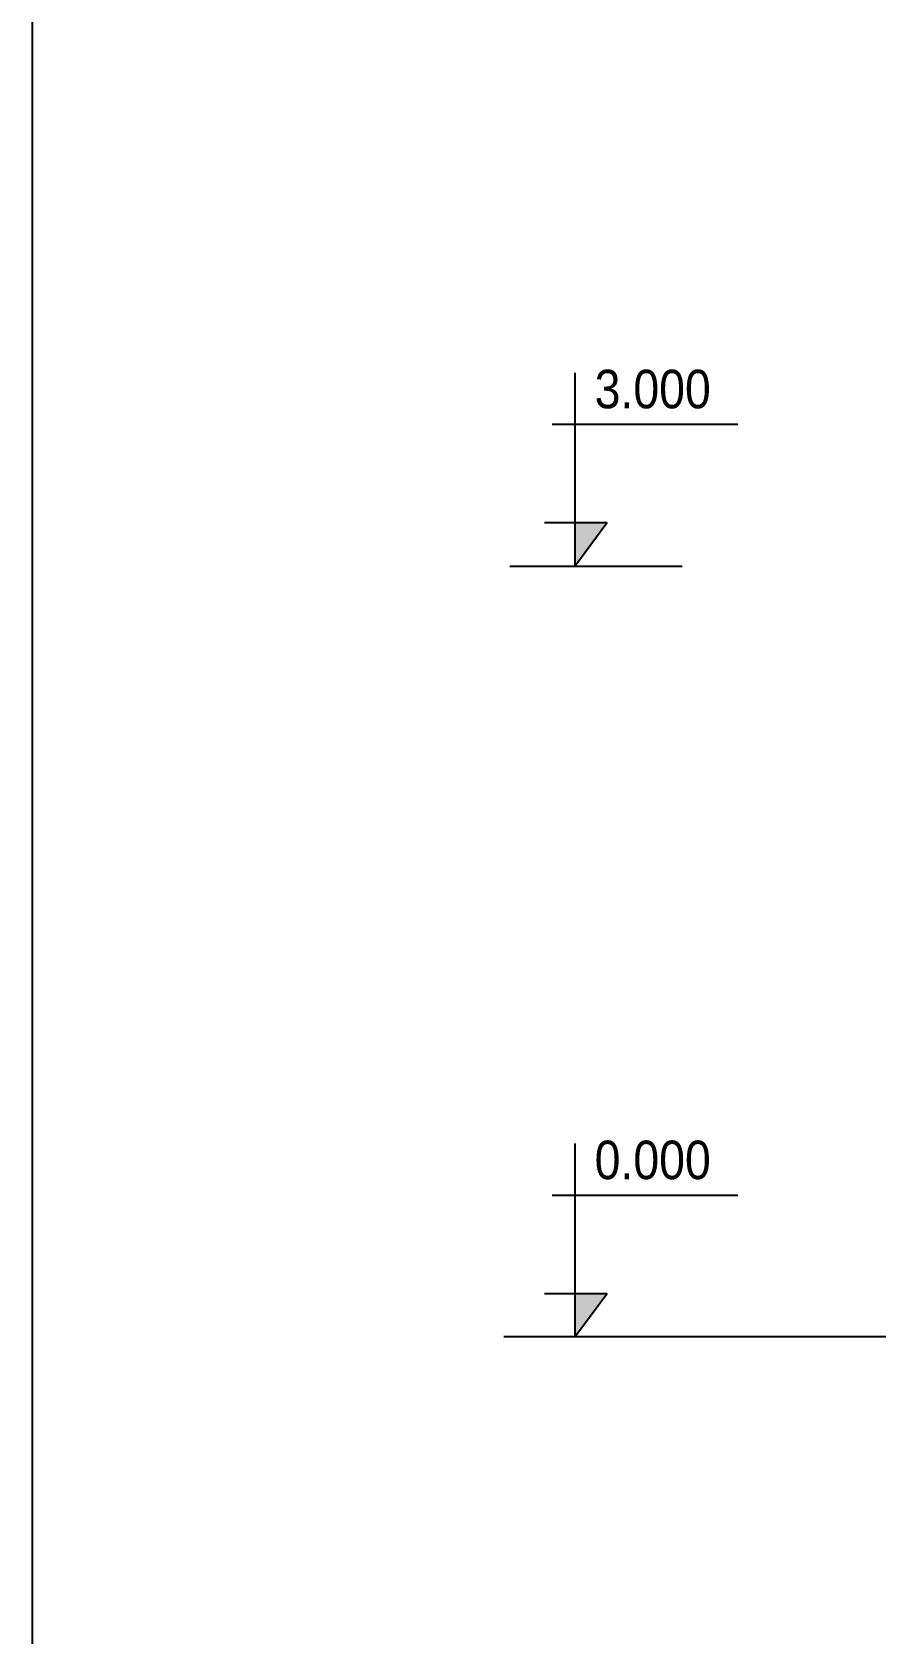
# Model space of a CAD drawing. Header units: inches. Extents: x -246336 to 136055, y -106871 to 69513.
# Drawn here: x -202352 to -199535, y -42170 to -36822 of the extents above; entities that cross this region are included whole.
import ezdxf

# ---------------------------------------------------------------- set-up
doc = ezdxf.new("R2010")
doc.units = ezdxf.units.IN
doc.header["$MEASUREMENT"] = 0
doc.layers.add('XA-TT1', color=7, linetype='Continuous')
doc.styles.add('CH3', font='TVROMAND.shx', dxfattribs={"width": 0.9, "height": 2.5})

msp = doc.modelspace()

# ---------------------------------------------------------------- linework, layer by layer
msp.add_line((-202352.086, -30229.036), (-202352.086, -49224.345))
at = {"layer": 'XA-TT1'}
for p, q in [((-200615.687, -38130.917), (-199996.693, -38130.917)), ((-200757.171, -38604.678), (-200182.391, -38604.678)), ((-200615.687, -40704.917), (-199996.693, -40704.917))]:
    msp.add_line(p, q, dxfattribs=at)
at = {"layer": 'XA-TT1', "flags": 128}
for points in [[(-200540.102, -37959.301), (-200540.102, -38604.678), (-200433.427, -38460.334), (-200641.443, -38460.334)], [(-200540.102, -40533.301), (-200540.102, -41178.678), (-200433.427, -41034.334), (-200641.443, -41034.334)], [(-199214.615, -41178.678), (-200777.66, -41178.678)]]:
    msp.add_lwpolyline(points, dxfattribs=at)
at = {"layer": 'XA-TT1'}
for points in [[(-200540.102, -38460.334), (-200433.427, -38460.334), (-200540.102, -38604.678)], [(-200540.102, -41178.678), (-200540.102, -41034.334), (-200433.427, -41034.334)]]:
    msp.add_solid(points, dxfattribs=at)

# ---------------------------------------------------------------- texts
at = {"layer": 'XA-TT1', "style": 'CH3', "width": 0.9}
for s, p in [('3.000', (-200474.202, -38077.896)), ('0.000', (-200474.202, -40651.896))]:
    msp.add_text(s, height=128.7, dxfattribs=at).set_placement(p)

doc.saveas('drawing.dxf')
